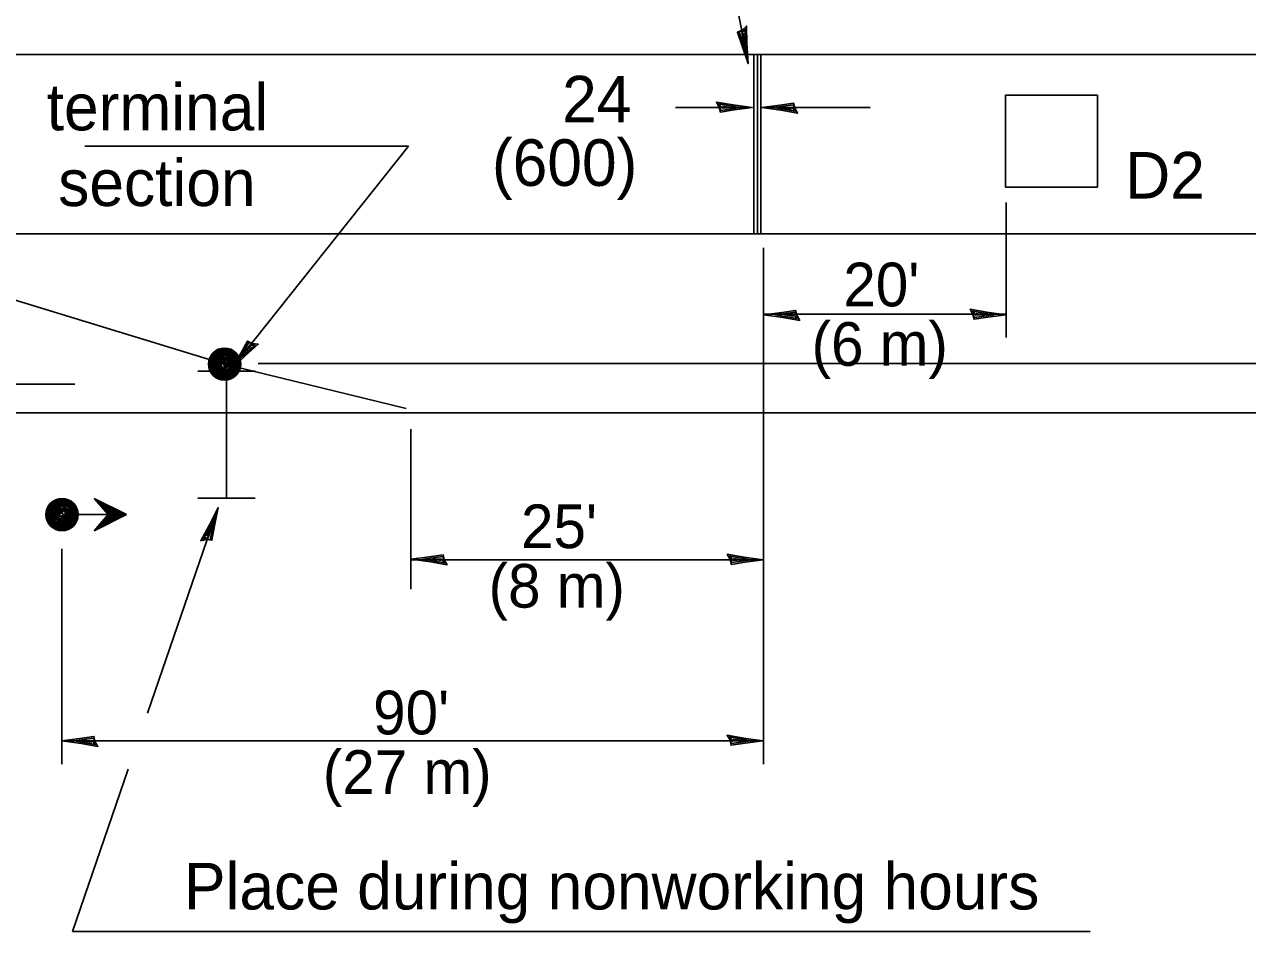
# Model space of a CAD drawing. Extents: x 52832 to 54215, y 64481 to 66497.
# Drawn here: x 53205.8 to 53264.1, y 66275.4 to 66318.6 of the extents above; entities that cross this region are included whole.
import ezdxf

# ---------------------------------------------------------------- set-up
doc = ezdxf.new("R2010")
doc.units = 0
for name, color, linetype in [('Alignment_EX_20 Baseline', 7, 'Continuous'), ('Design_EX_Roadway Dimensions', 7, 'Continuous'), ('Design_PR_EOP', 7, 'Continuous'), ('Stage_Construction Traffic Control', 7, 'Continuous')]:
    doc.layers.add(name, color=color, linetype=linetype)

msp = doc.modelspace()

# ---------------------------------------------------------------- linework, layer by layer
at = {"layer": 'Alignment_EX_20 Baseline'}
msp.add_line((53115.987, 66308.675), (53427.33, 66308.675), dxfattribs=at)
at = {"layer": 'Design_EX_Roadway Dimensions'}
for p, q in [((53230.677, 66366.259), (53240.308, 66316.788)), ((53236.852, 66314.686), (53240.505, 66314.686)), ((53240.961, 66314.686), (53246.126, 66314.686)), ((53208.708, 66312.85), (53224.122, 66312.85)), ((53224.122, 66312.85), (53215.657, 66302.201)), ((53252.608, 66303.729), (53252.608, 66310.162)), ((53241.036, 66308.001), (53241.036, 66283.397)), ((53252.608, 66304.839), (53241.036, 66304.839)), ((53216.965, 66302.489), (53265.664, 66302.489)), ((53196.515, 66301.514), (53208.225, 66301.514)), ((53224.233, 66291.745), (53224.233, 66299.369)), ((53215.062, 66295.622), (53211.694, 66285.833)), ((53207.616, 66293.655), (53207.616, 66283.397)), ((53241.036, 66293.136), (53224.233, 66293.136)), ((53241.036, 66284.507), (53207.616, 66284.507)), ((53210.772, 66283.157), (53208.112, 66275.422)), ((53208.112, 66275.422), (53256.612, 66275.422))]:
    msp.add_line(p, q, dxfattribs=at)
for points in [[(53240.022, 66318.381), (53239.796, 66318.281), (53240.028, 66317.63), (53240.308, 66316.788), (53240.255, 66317.734), (53240.24, 66318.569), (53240.022, 66318.381), (53239.879, 66318.279), (53240.197, 66317.368), (53240.176, 66318.428), (53240.004, 66318.236), (53240.115, 66317.812), (53240.097, 66318.238)], [(53238.936, 66314.709), (53238.989, 66314.475), (53239.652, 66314.577), (53240.505, 66314.686), (53239.595, 66314.811), (53238.797, 66314.951), (53238.936, 66314.709), (53239.007, 66314.555), (53239.931, 66314.688), (53238.921, 66314.865), (53239.069, 66314.666), (53239.497, 66314.693), (53239.086, 66314.756)], [(53242.529, 66314.664), (53242.476, 66314.897), (53241.813, 66314.796), (53240.961, 66314.686), (53241.872, 66314.561), (53242.668, 66314.421), (53242.529, 66314.664), (53242.458, 66314.818), (53241.536, 66314.686), (53242.546, 66314.509), (53242.396, 66314.707), (53241.97, 66314.679), (53242.381, 66314.618)], [(53242.629, 66304.788), (53242.575, 66305.021), (53241.915, 66304.921), (53241.06, 66304.81), (53241.97, 66304.685), (53242.769, 66304.545), (53242.629, 66304.788), (53242.558, 66304.942), (53241.634, 66304.81), (53242.646, 66304.633), (53242.494, 66304.831), (53242.07, 66304.805), (53242.479, 66304.742)], [(53251.024, 66304.832), (53251.075, 66304.599), (53251.738, 66304.701), (53252.59, 66304.81), (53251.68, 66304.936), (53250.883, 66305.075), (53251.024, 66304.832), (53251.094, 66304.678), (53252.017, 66304.81), (53251.007, 66304.988), (53251.155, 66304.791), (53251.581, 66304.817), (53251.173, 66304.88)], [(53216.682, 66303.452), (53216.459, 66303.56), (53216.115, 66302.959), (53215.657, 66302.201), (53216.342, 66302.855), (53216.968, 66303.41), (53216.682, 66303.452), (53216.513, 66303.495), (53216.026, 66302.663), (53216.818, 66303.365), (53216.562, 66303.373), (53216.311, 66303.012), (53216.623, 66303.302)], [(53214.514, 66294.1), (53214.76, 66294.072), (53214.883, 66294.754), (53215.062, 66295.622), (53214.635, 66294.776), (53214.23, 66294.045), (53214.514, 66294.1), (53214.687, 66294.117), (53214.868, 66295.064), (53214.356, 66294.136), (53214.6, 66294.215), (53214.717, 66294.638), (53214.518, 66294.261)], [(53225.829, 66293.146), (53225.776, 66293.379), (53225.114, 66293.278), (53224.261, 66293.168), (53225.171, 66293.043), (53225.969, 66292.903), (53225.829, 66293.146), (53225.758, 66293.3), (53224.834, 66293.167), (53225.845, 66292.99), (53225.696, 66293.189), (53225.271, 66293.161), (53225.679, 66293.099)], [(53239.459, 66293.155), (53239.512, 66292.921), (53240.174, 66293.022), (53241.027, 66293.133), (53240.118, 66293.257), (53239.319, 66293.398), (53239.459, 66293.155), (53239.528, 66293.001), (53240.454, 66293.135), (53239.442, 66293.312), (53239.592, 66293.111), (53240.017, 66293.139), (53239.609, 66293.203)], [(53209.185, 66284.485), (53209.133, 66284.719), (53208.47, 66284.618), (53207.616, 66284.507), (53208.526, 66284.384), (53209.324, 66284.243), (53209.185, 66284.485), (53209.115, 66284.64), (53208.191, 66284.507), (53209.201, 66284.329), (53209.052, 66284.529), (53208.626, 66284.501), (53209.036, 66284.439)], [(53239.448, 66284.536), (53239.501, 66284.303), (53240.162, 66284.404), (53241.016, 66284.514), (53240.106, 66284.639), (53239.308, 66284.779), (53239.448, 66284.536), (53239.519, 66284.382), (53240.444, 66284.515), (53239.433, 66284.693), (53239.581, 66284.493), (53240.007, 66284.521), (53239.599, 66284.582)]]:
    msp.add_lwpolyline(points, dxfattribs=at)
at = {"layer": 'Design_PR_EOP'}
for p, q in [((52931.039, 66317.213), (53427.33, 66317.213)), ((52931.039, 66300.136), (53427.33, 66300.136))]:
    msp.add_line(p, q, dxfattribs=at)
at = {"layer": 'Stage_Construction Traffic Control'}
for p, q in [((53240.58, 66308.69), (53240.58, 66317.163)), ((53240.751, 66308.69), (53240.751, 66317.163)), ((53240.92, 66308.69), (53240.92, 66317.163)), ((53195.014, 66308.678), (53215.352, 66302.46)), ((53214.778, 66302.122), (53214.095, 66302.122)), ((53215.462, 66302.122), (53214.778, 66302.122)), ((53215.352, 66302.46), (53224.01, 66300.344)), ((53215.462, 66296.073), (53215.462, 66302.122)), ((53215.462, 66302.122), (53216.827, 66302.122)), ((53210.689, 66295.289), (53209.152, 66296.058)), ((53209.152, 66296.058), (53209.815, 66295.289)), ((53214.778, 66296.073), (53214.095, 66296.073)), ((53215.462, 66296.073), (53214.778, 66296.073)), ((53215.462, 66296.073), (53216.827, 66296.073)), ((53208.385, 66295.291), (53209.797, 66295.291)), ((53209.815, 66295.289), (53209.152, 66294.521)), ((53209.152, 66294.521), (53210.689, 66295.289))]:
    msp.add_line(p, q, dxfattribs=at)
msp.add_lwpolyline([(53252.577, 66310.903), (53256.95, 66310.903), (53256.95, 66315.275), (53252.579, 66315.276)], close=True, dxfattribs=at)
for points in [[(53216.014, 66302.076), (53215.825, 66301.88), (53215.502, 66301.736), (53215.162, 66301.753), (53214.886, 66301.92), (53214.697, 66302.133), (53214.646, 66302.577), (53214.805, 66302.953), (53215.174, 66303.176), (53215.538, 66303.179), (53215.858, 66303.021), (53216.053, 66302.756), (53216.097, 66302.492), (53216.037, 66302.149), (53215.813, 66301.933), (53215.51, 66301.79), (53215.19, 66301.797), (53214.982, 66301.929), (53214.733, 66302.124), (53214.697, 66302.412), (53214.71, 66302.696), (53214.83, 66302.923), (53215.185, 66303.14), (53215.534, 66303.144), (53215.85, 66302.996), (53216.029, 66302.744), (53216.062, 66302.492), (53216.005, 66302.16), (53215.789, 66301.956), (53215.51, 66301.836), (53215.19, 66301.836), (53214.945, 66301.988), (53214.758, 66302.144), (53214.746, 66302.42), (53214.73, 66302.664), (53214.865, 66302.893), (53215.202, 66303.097), (53215.534, 66303.097), (53215.833, 66302.965), (53215.993, 66302.719), (53216.037, 66302.492), (53215.942, 66302.172), (53215.774, 66301.991), (53215.485, 66301.861), (53215.185, 66301.88), (53214.958, 66302.016), (53214.826, 66302.169), (53214.79, 66302.384), (53214.769, 66302.649), (53214.898, 66302.817), (53215.21, 66303.036), (53215.534, 66303.036), (53215.822, 66302.916), (53215.957, 66302.676), (53216.014, 66302.479), (53215.893, 66302.205), (53215.749, 66302.03), (53215.466, 66301.904), (53215.19, 66301.916), (53214.986, 66302.048), (53214.865, 66302.195), (53214.83, 66302.42), (53214.818, 66302.636), (53214.937, 66302.781), (53215.222, 66302.987), (53215.525, 66302.996), (53215.797, 66302.88), (53215.933, 66302.66), (53215.942, 66302.46), (53215.861, 66302.216), (53215.753, 66302.065), (53215.45, 66301.945), (53215.222, 66301.968), (53215.018, 66302.084), (53214.914, 66302.216), (53214.862, 66302.436), (53214.865, 66302.628), (53214.973, 66302.756), (53215.247, 66302.953), (53215.534, 66302.948), (53215.789, 66302.832), (53215.897, 66302.652), (53215.893, 66302.436), (53215.81, 66302.244), (53215.714, 66302.112), (53215.45, 66301.981), (53215.234, 66302.001), (53215.069, 66302.108), (53214.97, 66302.22), (53214.901, 66302.341), (53214.89, 66302.432), (53214.901, 66302.593), (53215.018, 66302.732), (53215.185, 66302.857), (53215.334, 66302.904), (53215.549, 66302.88), (53215.742, 66302.817), (53215.869, 66302.615), (53215.85, 66302.445), (53215.761, 66302.252), (53215.629, 66302.108)], [(53215.629, 66302.108), (53215.438, 66302.016), (53215.238, 66302.052), (53215.069, 66302.216), (53214.973, 66302.312), (53214.937, 66302.445), (53214.973, 66302.577), (53215.043, 66302.696), (53215.177, 66302.783), (53215.357, 66302.853), (53215.502, 66302.853), (53215.645, 66302.817), (53215.729, 66302.708), (53215.837, 66302.457), (53215.702, 66302.252), (53215.545, 66302.12), (53215.405, 66302.076), (53215.222, 66302.112), (53215.102, 66302.256), (53215.034, 66302.402), (53215.054, 66302.521), (53215.117, 66302.649), (53215.247, 66302.725), (53215.402, 66302.761), (53215.538, 66302.761), (53215.742, 66302.615), (53215.789, 66302.457), (53215.681, 66302.317), (53215.581, 66302.205), (53215.453, 66302.156), (53215.258, 66302.169), (53215.13, 66302.228), (53215.045, 66302.312), (53215.009, 66302.396), (53215.03, 66302.6), (53215.094, 66302.676), (53215.234, 66302.756), (53215.405, 66302.783), (53215.561, 66302.783), (53215.681, 66302.783), (53215.776, 66302.719), (53215.837, 66302.606), (53215.714, 66302.468), (53215.678, 66302.337), (53215.557, 66302.244), (53215.345, 66302.195), (53215.177, 66302.22), (53215.105, 66302.324), (53215.102, 66302.424), (53215.13, 66302.541), (53215.202, 66302.628), (53215.357, 66302.676), (53215.496, 66302.683), (53215.678, 66302.593), (53215.689, 66302.509), (53215.654, 66302.396), (53215.474, 66302.305), (53215.321, 66302.228), (53215.19, 66302.277), (53215.149, 66302.373), (53215.162, 66302.468), (53215.222, 66302.564), (53215.466, 66302.628), (53215.645, 66302.541), (53215.629, 66302.436), (53215.474, 66302.348), (53215.292, 66302.288), (53215.202, 66302.36), (53215.234, 66302.473), (53215.43, 66302.528), (53215.561, 66302.509), (53215.341, 66302.36), (53215.321, 66302.445), (53215.281, 66302.541), (53215.477, 66302.557), (53215.593, 66302.457), (53215.462, 66302.396)], [(53206.967, 66295.675), (53207.154, 66295.87), (53207.479, 66296.015), (53207.819, 66295.999), (53208.094, 66295.83), (53208.282, 66295.618), (53208.335, 66295.175), (53208.174, 66294.799), (53207.805, 66294.575), (53207.443, 66294.572), (53207.122, 66294.731), (53206.925, 66294.995), (53206.882, 66295.259), (53206.944, 66295.603), (53207.165, 66295.819), (53207.471, 66295.963), (53207.79, 66295.955), (53207.999, 66295.822), (53208.246, 66295.626), (53208.282, 66295.339), (53208.27, 66295.055), (53208.149, 66294.827), (53207.793, 66294.611), (53207.446, 66294.607), (53207.129, 66294.755), (53206.95, 66295.006), (53206.919, 66295.259), (53206.974, 66295.592), (53207.19, 66295.795), (53207.471, 66295.915), (53207.79, 66295.915), (53208.035, 66295.762), (53208.221, 66295.607), (53208.234, 66295.331), (53208.249, 66295.088), (53208.113, 66294.859), (53207.777, 66294.655), (53207.446, 66294.655), (53207.146, 66294.787), (53206.987, 66295.031), (53206.944, 66295.259), (53207.038, 66295.579), (53207.207, 66295.759), (53207.494, 66295.891), (53207.793, 66295.87), (53208.023, 66295.734), (53208.155, 66295.583), (53208.191, 66295.367), (53208.21, 66295.103), (53208.082, 66294.935), (53207.77, 66294.716), (53207.446, 66294.716), (53207.159, 66294.835), (53207.023, 66295.075), (53206.967, 66295.271), (53207.086, 66295.547), (53207.229, 66295.723), (53207.514, 66295.847), (53207.79, 66295.834), (53207.994, 66295.703), (53208.113, 66295.555), (53208.149, 66295.331), (53208.162, 66295.116), (53208.042, 66294.971), (53207.758, 66294.762), (53207.454, 66294.755), (53207.181, 66294.872), (53207.046, 66295.091), (53207.038, 66295.292), (53207.118, 66295.535), (53207.227, 66295.687), (53207.53, 66295.807), (53207.758, 66295.783), (53207.963, 66295.666), (53208.066, 66295.535), (53208.119, 66295.315), (53208.113, 66295.123), (53208.006, 66294.995), (53207.734, 66294.799), (53207.446, 66294.802), (53207.19, 66294.919), (53207.082, 66295.099), (53207.086, 66295.315), (53207.171, 66295.507), (53207.265, 66295.639), (53207.53, 66295.771), (53207.747, 66295.751), (53207.909, 66295.643), (53208.009, 66295.531), (53208.078, 66295.411), (53208.091, 66295.32), (53208.078, 66295.159), (53207.963, 66295.019), (53207.793, 66294.895), (53207.647, 66294.847), (53207.43, 66294.872), (53207.238, 66294.935), (53207.11, 66295.135), (53207.129, 66295.307), (53207.22, 66295.499), (53207.351, 66295.643)], [(53207.351, 66295.643), (53207.543, 66295.734), (53207.741, 66295.7), (53207.909, 66295.535), (53208.006, 66295.439), (53208.042, 66295.307), (53208.006, 66295.175), (53207.938, 66295.055), (53207.802, 66294.966), (53207.622, 66294.899), (53207.479, 66294.899), (53207.333, 66294.935), (53207.25, 66295.042), (53207.142, 66295.295), (53207.278, 66295.499), (53207.433, 66295.63), (53207.573, 66295.675), (53207.758, 66295.639), (53207.879, 66295.496), (53207.945, 66295.352), (53207.926, 66295.231), (53207.862, 66295.103), (53207.734, 66295.027), (53207.579, 66294.991), (53207.443, 66294.991), (53207.238, 66295.135), (53207.19, 66295.295), (53207.297, 66295.435), (53207.397, 66295.547), (53207.526, 66295.594), (53207.722, 66295.583), (53207.851, 66295.524), (53207.935, 66295.439), (53207.97, 66295.354), (53207.951, 66295.15), (53207.887, 66295.075), (53207.747, 66294.995), (53207.573, 66294.966), (53207.418, 66294.966), (53207.297, 66294.966), (53207.202, 66295.031), (53207.142, 66295.148), (53207.265, 66295.282), (53207.303, 66295.414), (53207.424, 66295.507), (53207.634, 66295.555), (53207.802, 66295.531), (53207.874, 66295.426), (53207.879, 66295.327), (53207.851, 66295.21), (53207.777, 66295.123), (53207.622, 66295.075), (53207.482, 66295.067), (53207.303, 66295.159), (53207.29, 66295.243), (53207.326, 66295.354), (53207.507, 66295.447), (53207.658, 66295.524), (53207.79, 66295.475), (53207.831, 66295.379), (53207.819, 66295.282), (53207.758, 66295.186), (53207.514, 66295.123), (53207.333, 66295.21), (53207.351, 66295.315), (53207.507, 66295.403), (53207.686, 66295.463), (53207.777, 66295.39), (53207.747, 66295.279), (53207.55, 66295.223), (53207.418, 66295.243), (53207.637, 66295.39), (53207.658, 66295.307), (53207.698, 66295.21), (53207.501, 66295.195), (53207.387, 66295.295), (53207.518, 66295.354)], [(53209.246, 66295.984), (53210.618, 66295.284), (53209.246, 66294.59), (53209.85, 66295.292), (53209.277, 66295.951), (53210.538, 66295.284), (53209.346, 66294.669), (53209.883, 66295.292), (53209.38, 66295.87), (53210.448, 66295.292), (53209.452, 66294.769), (53209.936, 66295.292), (53209.493, 66295.78), (53210.373, 66295.284), (53209.577, 66294.87), (53209.96, 66295.292), (53209.599, 66295.689), (53210.305, 66295.292), (53209.679, 66294.953), (53209.993, 66295.292), (53209.699, 66295.601), (53210.231, 66295.292), (53209.781, 66295.045), (53210.016, 66295.284), (53209.812, 66295.511), (53210.168, 66295.292), (53209.903, 66295.131), (53210.032, 66295.284), (53209.936, 66295.404), (53210.107, 66295.295), (53209.993, 66295.216), (53210.039, 66295.292), (53210.016, 66295.336), (53210.065, 66295.292), (53210.043, 66295.272)]]:
    msp.add_lwpolyline(points, dxfattribs=at)
for centre in [(53215.363, 66302.461), (53207.617, 66295.29)]:
    msp.add_circle(centre, 0.768, dxfattribs=at)

# ---------------------------------------------------------------- texts
at = {"layer": 'Design_EX_Roadway Dimensions'}
for s, height, p in [(' 24  ', 2.2197, (53230.62, 66313.98)), ('terminal', 2.2197, (53206.887, 66313.603)), ('(600)', 2.2197, (53228.103, 66310.956)), ('section', 2.2197, (53207.436, 66309.996)), (" 20'", 2.081, (53244.072, 66305.216)), ('(6 m)', 2.081, (53243.335, 66302.382)), (" 25'", 2.081, (53228.714, 66293.692)), ('(8 m)', 2.081, (53227.944, 66290.857)), (" 90'", 2.081, (53221.667, 66284.819)), ('(27 m)', 2.081, (53220.045, 66281.984)), ('Place during nonworking hours', 2.21968, (53213.431, 66276.475))]:
    msp.add_text(s, height=height, dxfattribs=at).set_placement(p)
at = {"layer": 'Stage_Construction Traffic Control'}
msp.add_text('D2', height=2.2197, dxfattribs=at).set_placement((53258.279, 66310.352))

doc.saveas('drawing.dxf')
